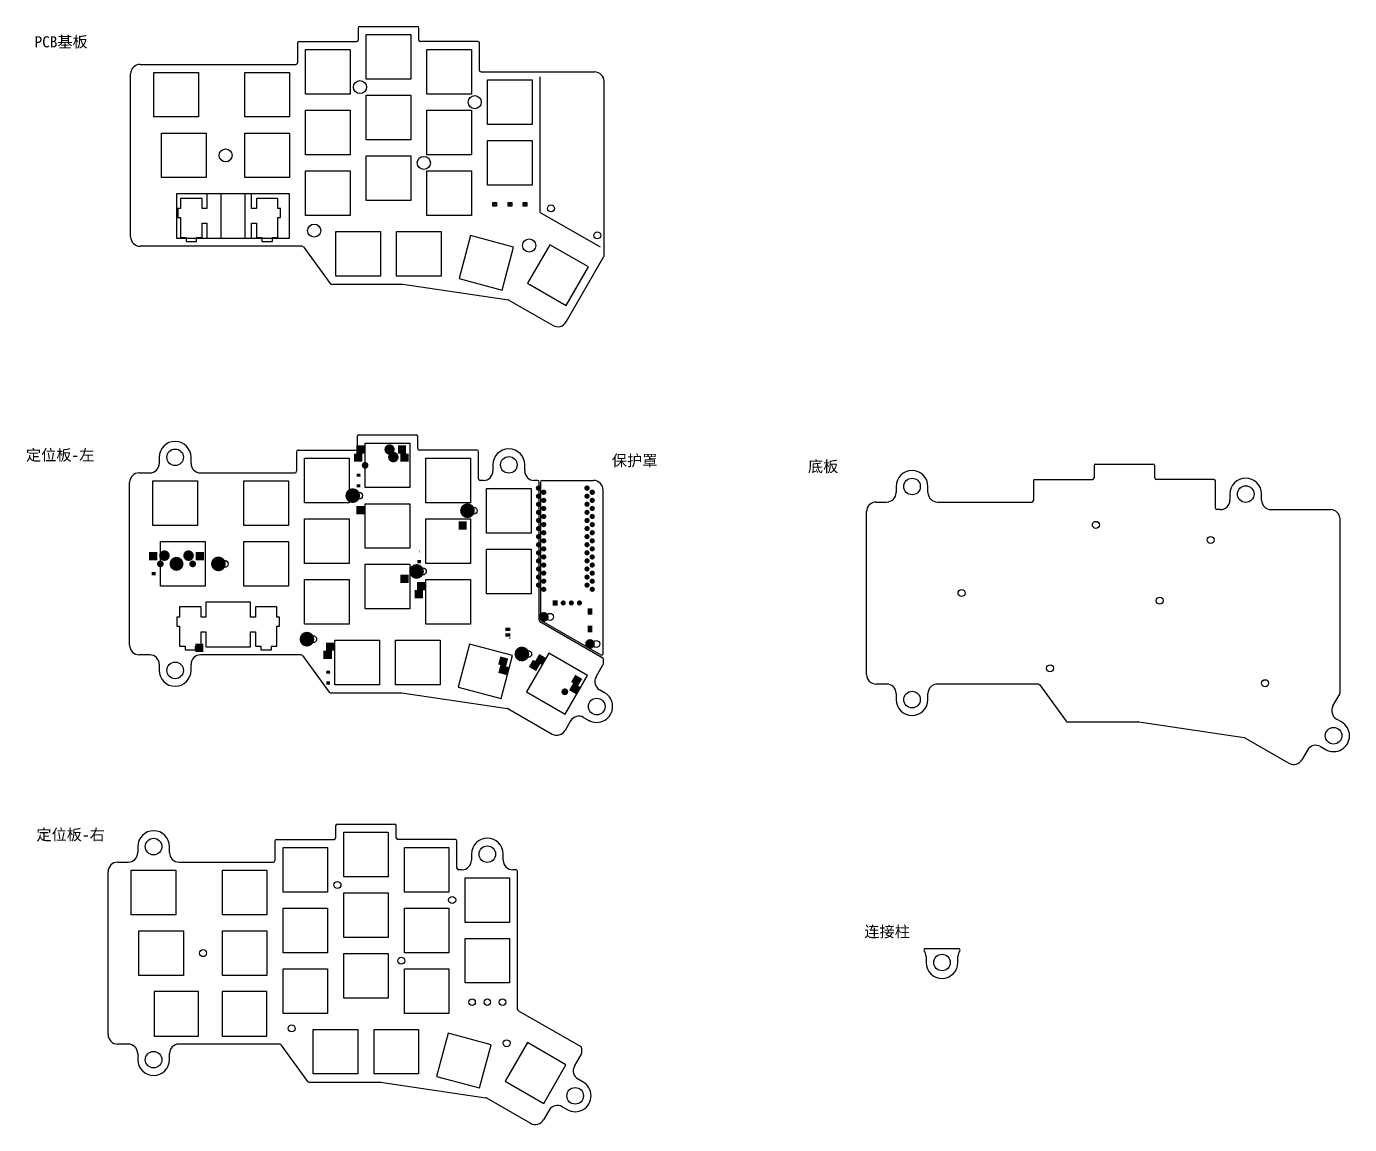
# Model space of a CAD drawing. Extents: x -425 to 402, y -11 to 334.
# Drawn here: x -13.6 to 401.9, y -11.1 to 333.8 of the extents above; entities that cross this region are included whole.
import ezdxf

# ---------------------------------------------------------------- set-up
doc = ezdxf.new("R2010")
doc.units = 0
doc.header["$MEASUREMENT"] = 0
for name, color, linetype, true_color in [('BottomLayer', 5, 'Continuous', 0x0000ff), ('BottomPasteMaskLayer', 7, 'Continuous', 0x800000), ('BottomSolderMaskLayer', 7, 'Continuous', 0xaa00ff), ('Document', 7, 'Continuous', 0xffffff), ('Multi-Layer', 7, 'Continuous', 0xc0c0c0), ('TopLayer', 1, 'Continuous', 0xff0000), ('TopPasteMaskLayer', 9, 'Continuous', 0x808080), ('TopSilkLayer', 7, 'Continuous', 0xffcc00), ('TopSolderMaskLayer', 7, 'Continuous', 0x800080)]:
    doc.layers.add(name, color=color, linetype=linetype, true_color=true_color)

msp = doc.modelspace()

# ---------------------------------------------------------------- hatches: boundary and pattern name
at = {"layer": 'BottomLayer'}
for points in [[(91.83, 197.14), (89.28, 197.14), (89.28, 199.64), (91.83, 199.64)], [(105.59, 199.68), (103.14, 199.68), (103.14, 202.18), (105.59, 202.18)], [(90.13, 192.43), (90.13, 193.38), (91.28, 193.38), (91.28, 192.43)], [(90.13, 189.04), (90.13, 189.99), (91.28, 189.99), (91.28, 189.04)], [(124.64, 175.86), (122.19, 175.86), (122.19, 178.36), (124.64, 178.36)], [(27.53, 166.18), (24.98, 166.18), (24.98, 168.68), (27.53, 168.68)], [(109.18, 165.23), (109.18, 166.18), (110.33, 166.18), (110.33, 165.23)], [(25.83, 161.47), (25.83, 162.42), (26.98, 162.42), (26.98, 161.47)], [(162.7, 151.06), (162.7, 149.06), (164.1, 149.06), (164.1, 151.06)], [(162.7, 145.55), (162.7, 143.55), (164.1, 143.55), (164.1, 145.55)], [(136.8, 143.98), (138.3, 143.98), (138.3, 144.98), (136.8, 144.98)], [(136.8, 142.18), (138.3, 142.18), (138.3, 143.18), (136.8, 143.18)], [(82.3, 135.22), (79.75, 135.22), (79.75, 137.72), (82.3, 137.72)], [(136.98, 132.83), (134.61, 133.46), (135.26, 135.88), (137.63, 135.24)], [(146.44, 131.4), (144.23, 132.68), (145.48, 134.84), (147.69, 133.57)], [(80.6, 130.52), (80.6, 131.47), (81.75, 131.47), (81.75, 130.52)], [(159.63, 126.72), (157.51, 127.95), (158.76, 130.11), (160.88, 128.89)], [(80.6, 127.13), (80.6, 128.08), (81.75, 128.08), (81.75, 127.13)]]:
    msp.add_hatch(color=256, dxfattribs=at).paths.add_polyline_path(points)
at = {"layer": 'BottomPasteMaskLayer'}
for points in [[(91.83, 197.14), (89.28, 197.14), (89.28, 199.64), (91.83, 199.64)], [(105.59, 199.68), (103.14, 199.68), (103.14, 202.18), (105.59, 202.18)], [(90.13, 192.43), (90.13, 193.38), (91.28, 193.38), (91.28, 192.43)], [(90.13, 189.04), (90.13, 189.99), (91.28, 189.99), (91.28, 189.04)], [(124.64, 175.86), (122.19, 175.86), (122.19, 178.36), (124.64, 178.36)], [(27.53, 166.18), (24.98, 166.18), (24.98, 168.68), (27.53, 168.68)], [(109.18, 165.23), (109.18, 166.18), (110.33, 166.18), (110.33, 165.23)], [(25.83, 161.47), (25.83, 162.42), (26.98, 162.42), (26.98, 161.47)], [(162.7, 151.06), (162.7, 149.06), (164.1, 149.06), (164.1, 151.06)], [(162.7, 145.55), (162.7, 143.55), (164.1, 143.55), (164.1, 145.55)], [(136.8, 143.98), (138.3, 143.98), (138.3, 144.98), (136.8, 144.98)], [(136.8, 142.18), (138.3, 142.18), (138.3, 143.18), (136.8, 143.18)], [(82.3, 135.22), (79.75, 135.22), (79.75, 137.72), (82.3, 137.72)], [(136.98, 132.83), (134.61, 133.46), (135.26, 135.88), (137.63, 135.24)], [(146.44, 131.4), (144.23, 132.68), (145.48, 134.84), (147.69, 133.57)], [(80.6, 130.52), (80.6, 131.47), (81.75, 131.47), (81.75, 130.52)], [(159.63, 126.72), (157.51, 127.95), (158.76, 130.11), (160.88, 128.89)], [(80.6, 127.13), (80.6, 128.08), (81.75, 128.08), (81.75, 127.13)]]:
    msp.add_hatch(color=256, dxfattribs=at).paths.add_polyline_path(points)
at = {"layer": 'BottomSolderMaskLayer'}
for points in [[(91.88, 197.09), (89.23, 197.09), (89.23, 199.69), (91.88, 199.69)], [(99.96, 198.56, 1), (103.31, 198.56, 1)], [(105.64, 199.63), (103.09, 199.63), (103.09, 202.23), (105.64, 202.23)], [(91.7, 195.97, 1), (93.83, 195.97, 1)], [(90.1, 192.41), (90.1, 193.4), (91.31, 193.4), (91.31, 192.41)], [(86.56, 186.45, 1), (91.21, 186.45, 1)], [(90.1, 189.02), (90.1, 190.01), (91.31, 190.01), (91.31, 189.02)], [(146.35, 188.82, 1), (148.05, 188.82, 1)], [(146.38, 186.28, 1), (148.03, 186.28, 1)], [(147.99, 187.51, 1), (149.69, 187.51, 1)], [(161.59, 188.82, 1), (163.29, 188.82, 1)], [(161.62, 186.28, 1), (163.27, 186.28, 1)], [(163.23, 187.51, 1), (164.93, 187.51, 1)], [(122.58, 181.72, 1), (127.23, 181.72, 1)], [(146.38, 183.74, 1), (148.03, 183.74, 1)], [(148.02, 184.97, 1), (149.67, 184.97, 1)], [(148.02, 182.43, 1), (149.67, 182.43, 1)], [(161.62, 183.74, 1), (163.27, 183.74, 1)], [(163.26, 184.97, 1), (164.91, 184.97, 1)], [(163.26, 182.43, 1), (164.91, 182.43, 1)], [(146.38, 181.2, 1), (148.03, 181.2, 1)], [(146.38, 178.66, 1), (148.03, 178.66, 1)], [(148.02, 179.89, 1), (149.67, 179.89, 1)], [(161.62, 181.2, 1), (163.27, 181.2, 1)], [(161.62, 178.66, 1), (163.27, 178.66, 1)], [(163.26, 179.89, 1), (164.91, 179.89, 1)], [(124.7, 175.81), (122.14, 175.81), (122.14, 178.41), (124.7, 178.41)], [(146.38, 176.12, 1), (148.03, 176.12, 1)], [(148.02, 177.35, 1), (149.67, 177.35, 1)], [(148.02, 174.81, 1), (149.67, 174.81, 1)], [(161.62, 176.12, 1), (163.27, 176.12, 1)], [(163.26, 177.35, 1), (164.91, 177.35, 1)], [(163.26, 174.81, 1), (164.91, 174.81, 1)], [(146.38, 173.58, 1), (148.03, 173.58, 1)], [(146.38, 171.04, 1), (148.03, 171.04, 1)], [(148.02, 172.27, 1), (149.67, 172.27, 1)], [(148.02, 169.73, 1), (149.67, 169.73, 1)], [(161.62, 173.58, 1), (163.27, 173.58, 1)], [(161.62, 171.04, 1), (163.27, 171.04, 1)], [(163.26, 172.27, 1), (164.91, 172.27, 1)], [(163.26, 169.73, 1), (164.91, 169.73, 1)], [(27.58, 166.13), (24.93, 166.13), (24.93, 168.73), (27.58, 168.73)], [(28.09, 167.61, 1), (31.44, 167.61, 1)], [(31.34, 165.04, 1), (35.76, 165.04, 1)], [(35.66, 167.61, 1), (39.01, 167.61, 1)], [(44.38, 165.02, 1), (49.03, 165.02, 1)], [(109.15, 165.21), (109.15, 166.2), (110.36, 166.2), (110.36, 165.21)], [(146.38, 168.5, 1), (148.03, 168.5, 1)], [(146.38, 165.96, 1), (148.03, 165.96, 1)], [(148.02, 167.19, 1), (149.67, 167.19, 1)], [(161.62, 168.5, 1), (163.27, 168.5, 1)], [(161.62, 165.96, 1), (163.27, 165.96, 1)], [(163.26, 167.19, 1), (164.91, 167.19, 1)], [(25.8, 161.45), (25.8, 162.44), (27.01, 162.44), (27.01, 161.45)], [(27.4, 165.02, 1), (29.54, 165.02, 1)], [(37.56, 165.02, 1), (39.7, 165.02, 1)], [(106.59, 162.64, 1), (111.24, 162.64, 1)], [(146.38, 163.42, 1), (148.03, 163.42, 1)], [(148.02, 164.65, 1), (149.67, 164.65, 1)], [(148.02, 162.11, 1), (149.67, 162.11, 1)], [(161.62, 163.42, 1), (163.27, 163.42, 1)], [(163.26, 164.65, 1), (164.91, 164.65, 1)], [(163.26, 162.11, 1), (164.91, 162.11, 1)], [(146.38, 160.88, 1), (148.03, 160.88, 1)], [(146.38, 158.34, 1), (148.03, 158.34, 1)], [(148.02, 159.57, 1), (149.67, 159.57, 1)], [(161.62, 160.88, 1), (163.27, 160.88, 1)], [(161.62, 158.34, 1), (163.27, 158.34, 1)], [(163.26, 159.57, 1), (164.91, 159.57, 1)], [(110.93, 154.22), (108.28, 154.22), (108.28, 156.82), (110.93, 156.82)], [(148.02, 157.03, 1), (149.67, 157.03, 1)], [(163.26, 157.03, 1), (164.91, 157.03, 1)], [(147.36, 148.37, 1), (150.41, 148.37, 1)], [(151.63, 153.56), (153.25, 153.56), (153.25, 151.94), (151.63, 151.94)], [(154.17, 152.75, 1), (155.79, 152.75, 1)], [(156.71, 152.75, 1), (158.33, 152.75, 1)], [(159.25, 152.75, 1), (160.87, 152.75, 1)], [(162.68, 151.09), (162.68, 149.02), (164.11, 149.02), (164.11, 151.09)], [(162.68, 145.59), (162.68, 143.52), (164.12, 143.52), (164.12, 145.59)], [(72.17, 141.37, 1), (76.82, 141.37, 1)], [(136.75, 143.93), (138.35, 143.93), (138.35, 145.03), (136.75, 145.03)], [(136.75, 142.13), (138.35, 142.13), (138.35, 143.24), (136.75, 143.24)], [(161.86, 139.87, 1), (164.91, 139.87, 1)], [(82.35, 135.17), (79.7, 135.17), (79.7, 137.77), (82.35, 137.77)], [(139.67, 136.71, 1), (144.32, 136.71, 1)], [(137.02, 132.77), (134.55, 133.43), (135.23, 135.94), (137.69, 135.28)], [(146.46, 131.33), (144.17, 132.66), (145.47, 134.91), (147.76, 133.59)], [(80.57, 130.49), (80.57, 131.49), (81.78, 131.49), (81.78, 130.49)], [(159.65, 126.65), (157.44, 127.93), (158.74, 130.18), (160.95, 128.91)], [(80.57, 127.11), (80.57, 128.1), (81.78, 128.1), (81.78, 127.11)], [(154.4, 124.85, 1), (156.54, 124.85, 1)]]:
    msp.add_hatch(color=256, dxfattribs=at).paths.add_polyline_path(points)
at = {"layer": 'Document'}
for points in [[(90.07, 192.86), (91.33, 192.86), (91.33, 192.67), (90.07, 192.67)], [(90.07, 192.86), (91.33, 192.86), (91.33, 192.67), (90.07, 192.67)], [(90.6, 193.15), (90.79, 193.15), (90.79, 192.39), (90.6, 192.39)], [(90.6, 193.15), (90.79, 193.15), (90.79, 192.39), (90.6, 192.39)], [(90.61, 189.18), (90.8, 189.18), (90.8, 189.94), (90.61, 189.94)], [(90.61, 189.18), (90.8, 189.18), (90.8, 189.94), (90.61, 189.94)], [(109.65, 169.33), (109.84, 169.33), (109.84, 168.57), (109.65, 168.57)], [(109.65, 169.33), (109.84, 169.33), (109.84, 168.58), (109.65, 168.58)], [(109.66, 165.37), (109.85, 165.37), (109.85, 166.13), (109.66, 166.13)], [(109.66, 165.37), (109.85, 165.37), (109.85, 166.13), (109.66, 166.13)], [(80.54, 130.95), (81.81, 130.95), (81.81, 130.76), (80.54, 130.76)], [(80.54, 130.95), (81.81, 130.95), (81.81, 130.76), (80.54, 130.76)], [(81.08, 131.23), (81.27, 131.23), (81.27, 130.47), (81.08, 130.47)], [(81.08, 131.23), (81.27, 131.23), (81.27, 130.48), (81.08, 130.48)], [(81.08, 127.27), (81.27, 127.27), (81.27, 128.03), (81.08, 128.03)], [(81.08, 127.27), (81.27, 127.27), (81.27, 128.03), (81.08, 128.03)]]:
    msp.add_hatch(color=256, dxfattribs=at).paths.add_polyline_path(points)
at = {"layer": 'Multi-Layer'}
for points in [[(98.83, 200.95, 1), (102.08, 200.95, 1)], [(100.01, 198.56, 1), (103.26, 198.56, 1)], [(91.7, 195.97, 1), (93.83, 195.97, 1)], [(146.4, 188.82, 1), (148, 188.82, 1)], [(146.4, 186.28, 1), (148, 186.28, 1)], [(148.04, 187.51, 1), (149.64, 187.51, 1)], [(161.64, 188.82, 1), (163.24, 188.82, 1)], [(161.64, 186.28, 1), (163.24, 186.28, 1)], [(163.28, 187.51, 1), (164.88, 187.51, 1)], [(146.4, 183.74, 1), (148, 183.74, 1)], [(148.04, 184.97, 1), (149.64, 184.97, 1)], [(148.04, 182.43, 1), (149.64, 182.43, 1)], [(161.64, 183.74, 1), (163.24, 183.74, 1)], [(163.28, 184.97, 1), (164.88, 184.97, 1)], [(163.28, 182.43, 1), (164.88, 182.43, 1)], [(146.4, 181.2, 1), (148, 181.2, 1)], [(146.4, 178.66, 1), (148, 178.66, 1)], [(148.04, 179.89, 1), (149.64, 179.89, 1)], [(161.64, 181.2, 1), (163.24, 181.2, 1)], [(161.64, 178.66, 1), (163.24, 178.66, 1)], [(163.28, 179.89, 1), (164.88, 179.89, 1)], [(146.4, 176.12, 1), (148, 176.12, 1)], [(148.04, 177.35, 1), (149.64, 177.35, 1)], [(148.04, 174.81, 1), (149.64, 174.81, 1)], [(161.64, 176.12, 1), (163.24, 176.12, 1)], [(163.28, 177.35, 1), (164.88, 177.35, 1)], [(163.28, 174.81, 1), (164.88, 174.81, 1)], [(146.4, 173.58, 1), (148, 173.58, 1)], [(146.4, 171.04, 1), (148, 171.04, 1)], [(148.04, 172.27, 1), (149.64, 172.27, 1)], [(148.04, 169.73, 1), (149.64, 169.73, 1)], [(161.64, 173.58, 1), (163.24, 173.58, 1)], [(161.64, 171.04, 1), (163.24, 171.04, 1)], [(163.28, 172.27, 1), (164.88, 172.27, 1)], [(163.28, 169.73, 1), (164.88, 169.73, 1)], [(28.14, 167.61, 1), (31.39, 167.61, 1)], [(31.39, 165.04, 1), (35.71, 165.04, 1)], [(35.71, 167.61, 1), (38.96, 167.61, 1)], [(146.4, 168.5, 1), (148, 168.5, 1)], [(146.4, 165.96, 1), (148, 165.96, 1)], [(148.04, 167.19, 1), (149.64, 167.19, 1)], [(161.64, 168.5, 1), (163.24, 168.5, 1)], [(161.64, 165.96, 1), (163.24, 165.96, 1)], [(163.28, 167.19, 1), (164.88, 167.19, 1)], [(27.4, 165.02, 1), (29.54, 165.02, 1)], [(37.56, 165.02, 1), (39.7, 165.02, 1)], [(146.4, 163.42, 1), (148, 163.42, 1)], [(148.04, 164.65, 1), (149.64, 164.65, 1)], [(148.04, 162.11, 1), (149.64, 162.11, 1)], [(161.64, 163.42, 1), (163.24, 163.42, 1)], [(163.28, 164.65, 1), (164.88, 164.65, 1)], [(163.28, 162.11, 1), (164.88, 162.11, 1)], [(146.4, 160.88, 1), (148, 160.88, 1)], [(146.4, 158.34, 1), (148, 158.34, 1)], [(148.04, 159.57, 1), (149.64, 159.57, 1)], [(161.64, 160.88, 1), (163.24, 160.88, 1)], [(161.64, 158.34, 1), (163.24, 158.34, 1)], [(163.28, 159.57, 1), (164.88, 159.57, 1)], [(148.04, 157.03, 1), (149.64, 157.03, 1)], [(163.28, 157.03, 1), (164.88, 157.03, 1)], [(151.65, 153.54), (153.23, 153.54), (153.23, 151.96), (151.65, 151.96)], [(154.19, 152.75, 1), (155.77, 152.75, 1)], [(156.73, 152.75, 1), (158.31, 152.75, 1)], [(159.27, 152.75, 1), (160.85, 152.75, 1)], [(154.4, 124.85, 1), (156.54, 124.85, 1)]]:
    msp.add_hatch(color=256, dxfattribs=at).paths.add_polyline_path(points)
at = {"layer": 'TopLayer'}
for points in [[(92.55, 199.68), (90.1, 199.68), (90.1, 202.18), (92.55, 202.18)], [(106.41, 197.14), (103.86, 197.14), (103.86, 199.64), (106.41, 199.64)], [(90.13, 192.43), (90.13, 193.38), (91.28, 193.38), (91.28, 192.43)], [(90.13, 189.04), (90.13, 189.99), (91.28, 189.99), (91.28, 189.04)], [(92.55, 180.63), (90.1, 180.63), (90.1, 183.13), (92.55, 183.13)], [(42.12, 166.18), (39.57, 166.18), (39.57, 168.68), (42.12, 168.68)], [(109.18, 165.23), (109.18, 166.18), (110.33, 166.18), (110.33, 165.23)], [(25.83, 161.47), (25.83, 162.42), (26.98, 162.42), (26.98, 161.47)], [(106.41, 159.04), (103.86, 159.04), (103.86, 161.53), (106.41, 161.53)], [(111.6, 156.81), (109.15, 156.81), (109.15, 159.31), (111.6, 159.31)], [(151.19, 154), (151.25, 154), (151.25, 153.97), (151.19, 153.97), (151.19, 154)], [(162.7, 149.06), (162.7, 151.06), (164.1, 151.06), (164.1, 149.06)], [(162.7, 143.55), (162.7, 145.55), (164.1, 145.55), (164.1, 143.55)], [(136.8, 144.98), (138.3, 144.98), (138.3, 143.98), (136.8, 143.98)], [(136.8, 143.18), (138.3, 143.18), (138.3, 142.18), (136.8, 142.18)], [(39.48, 139.95), (39.48, 137.4), (41.98, 137.4), (41.98, 139.95)], [(83.02, 137.76), (80.57, 137.76), (80.57, 140.26), (83.02, 140.26)], [(137.11, 130.17), (134.65, 130.83), (135.3, 133.24), (137.76, 132.58)], [(148.33, 133.25), (146.21, 134.47), (147.46, 136.64), (149.58, 135.41)], [(80.6, 130.51), (80.6, 131.46), (81.75, 131.46), (81.75, 130.51)], [(80.6, 127.13), (80.6, 128.08), (81.75, 128.08), (81.75, 127.13)], [(159.07, 124.11), (156.86, 125.39), (158.11, 127.55), (160.32, 126.28)]]:
    msp.add_hatch(color=256, dxfattribs=at).paths.add_polyline_path(points)
at = {"layer": 'TopPasteMaskLayer'}
for points in [[(92.55, 199.68), (90.1, 199.68), (90.1, 202.18), (92.55, 202.18)], [(106.41, 197.14), (103.86, 197.14), (103.86, 199.64), (106.41, 199.64)], [(90.13, 192.43), (90.13, 193.38), (91.28, 193.38), (91.28, 192.43)], [(90.13, 189.04), (90.13, 189.99), (91.28, 189.99), (91.28, 189.04)], [(92.55, 180.63), (90.1, 180.63), (90.1, 183.13), (92.55, 183.13)], [(42.12, 166.18), (39.57, 166.18), (39.57, 168.68), (42.12, 168.68)], [(109.18, 165.23), (109.18, 166.18), (110.33, 166.18), (110.33, 165.23)], [(25.83, 161.47), (25.83, 162.42), (26.98, 162.42), (26.98, 161.47)], [(106.41, 159.04), (103.86, 159.04), (103.86, 161.53), (106.41, 161.53)], [(111.6, 156.81), (109.15, 156.81), (109.15, 159.31), (111.6, 159.31)], [(162.7, 149.06), (162.7, 151.06), (164.1, 151.06), (164.1, 149.06)], [(162.7, 143.55), (162.7, 145.55), (164.1, 145.55), (164.1, 143.55)], [(136.8, 144.98), (138.3, 144.98), (138.3, 143.98), (136.8, 143.98)], [(136.8, 143.18), (138.3, 143.18), (138.3, 142.18), (136.8, 142.18)], [(39.48, 139.95), (39.48, 137.4), (41.98, 137.4), (41.98, 139.95)], [(83.02, 137.76), (80.57, 137.76), (80.57, 140.26), (83.02, 140.26)], [(137.11, 130.17), (134.65, 130.83), (135.3, 133.24), (137.76, 132.58)], [(148.33, 133.25), (146.21, 134.47), (147.46, 136.64), (149.58, 135.41)], [(80.6, 130.51), (80.6, 131.46), (81.75, 131.46), (81.75, 130.51)], [(80.6, 127.13), (80.6, 128.08), (81.75, 128.08), (81.75, 127.13)], [(159.07, 124.11), (156.86, 125.39), (158.11, 127.55), (160.32, 126.28)]]:
    msp.add_hatch(color=256, dxfattribs=at).paths.add_polyline_path(points)
at = {"layer": 'TopSilkLayer'}
msp.add_hatch(color=256, dxfattribs=at).paths.add_polyline_path([(137.85, 141.55), (138.35, 141.55), (138.35, 142.05)])
at = {"layer": 'TopSolderMaskLayer'}
for points in [[(92.6, 199.63), (90.05, 199.63), (90.05, 202.23), (92.6, 202.23)], [(99.96, 198.56, 1), (103.31, 198.56, 1)], [(106.46, 197.09), (103.81, 197.09), (103.81, 199.69), (106.46, 199.69)], [(91.7, 195.97, 1), (93.83, 195.97, 1)], [(90.1, 192.41), (90.1, 193.4), (91.31, 193.4), (91.31, 192.41)], [(86.56, 186.45, 1), (91.21, 186.45, 1)], [(90.1, 189.02), (90.1, 190.01), (91.31, 190.01), (91.31, 189.02)], [(146.35, 188.82, 1), (148.05, 188.82, 1)], [(146.38, 186.28, 1), (148.03, 186.28, 1)], [(147.99, 187.51, 1), (149.69, 187.51, 1)], [(161.59, 188.82, 1), (163.29, 188.82, 1)], [(161.62, 186.28, 1), (163.27, 186.28, 1)], [(163.23, 187.51, 1), (164.93, 187.51, 1)], [(92.6, 180.57), (90.05, 180.57), (90.05, 183.18), (92.6, 183.18)], [(122.58, 181.72, 1), (127.23, 181.72, 1)], [(146.38, 183.74, 1), (148.03, 183.74, 1)], [(148.02, 184.97, 1), (149.67, 184.97, 1)], [(148.02, 182.43, 1), (149.67, 182.43, 1)], [(161.62, 183.74, 1), (163.27, 183.74, 1)], [(163.26, 184.97, 1), (164.91, 184.97, 1)], [(163.26, 182.43, 1), (164.91, 182.43, 1)], [(146.38, 181.2, 1), (148.03, 181.2, 1)], [(146.38, 178.66, 1), (148.03, 178.66, 1)], [(148.02, 179.89, 1), (149.67, 179.89, 1)], [(161.62, 181.2, 1), (163.27, 181.2, 1)], [(161.62, 178.66, 1), (163.27, 178.66, 1)], [(163.26, 179.89, 1), (164.91, 179.89, 1)], [(146.38, 176.12, 1), (148.03, 176.12, 1)], [(148.02, 177.35, 1), (149.67, 177.35, 1)], [(148.02, 174.81, 1), (149.67, 174.81, 1)], [(161.62, 176.12, 1), (163.27, 176.12, 1)], [(163.26, 177.35, 1), (164.91, 177.35, 1)], [(163.26, 174.81, 1), (164.91, 174.81, 1)], [(146.38, 173.58, 1), (148.03, 173.58, 1)], [(146.38, 171.04, 1), (148.03, 171.04, 1)], [(148.02, 172.27, 1), (149.67, 172.27, 1)], [(148.02, 169.73, 1), (149.67, 169.73, 1)], [(161.62, 173.58, 1), (163.27, 173.58, 1)], [(161.62, 171.04, 1), (163.27, 171.04, 1)], [(163.26, 172.27, 1), (164.91, 172.27, 1)], [(163.26, 169.73, 1), (164.91, 169.73, 1)], [(28.09, 167.61, 1), (31.44, 167.61, 1)], [(31.34, 165.04, 1), (35.76, 165.04, 1)], [(35.66, 167.61, 1), (39.01, 167.61, 1)], [(42.17, 166.13), (39.52, 166.13), (39.52, 168.73), (42.17, 168.73)], [(44.38, 165.02, 1), (49.03, 165.02, 1)], [(109.15, 165.21), (109.15, 166.2), (110.36, 166.2), (110.36, 165.21)], [(146.38, 168.5, 1), (148.03, 168.5, 1)], [(146.38, 165.96, 1), (148.03, 165.96, 1)], [(148.02, 167.19, 1), (149.67, 167.19, 1)], [(161.62, 168.5, 1), (163.27, 168.5, 1)], [(161.62, 165.96, 1), (163.27, 165.96, 1)], [(163.26, 167.19, 1), (164.91, 167.19, 1)], [(25.8, 161.45), (25.8, 162.44), (27.01, 162.44), (27.01, 161.45)], [(27.4, 165.02, 1), (29.54, 165.02, 1)], [(37.56, 165.02, 1), (39.7, 165.02, 1)], [(106.59, 162.64, 1), (111.24, 162.64, 1)], [(146.38, 163.42, 1), (148.03, 163.42, 1)], [(148.02, 164.65, 1), (149.67, 164.65, 1)], [(148.02, 162.11, 1), (149.67, 162.11, 1)], [(161.62, 163.42, 1), (163.27, 163.42, 1)], [(163.26, 164.65, 1), (164.91, 164.65, 1)], [(163.26, 162.11, 1), (164.91, 162.11, 1)], [(106.46, 158.98), (103.81, 158.98), (103.81, 161.59), (106.46, 161.59)], [(111.65, 156.76), (109.1, 156.76), (109.1, 159.36), (111.65, 159.36)], [(146.38, 160.88, 1), (148.03, 160.88, 1)], [(146.38, 158.34, 1), (148.03, 158.34, 1)], [(148.02, 159.57, 1), (149.67, 159.57, 1)], [(161.62, 160.88, 1), (163.27, 160.88, 1)], [(161.62, 158.34, 1), (163.27, 158.34, 1)], [(163.26, 159.57, 1), (164.91, 159.57, 1)], [(148.02, 157.03, 1), (149.67, 157.03, 1)], [(163.26, 157.03, 1), (164.91, 157.03, 1)], [(147.36, 148.37, 1), (150.41, 148.37, 1)], [(151.63, 153.56), (153.25, 153.56), (153.25, 151.94), (151.63, 151.94)], [(154.17, 152.75, 1), (155.79, 152.75, 1)], [(156.71, 152.75, 1), (158.33, 152.75, 1)], [(159.25, 152.75, 1), (160.87, 152.75, 1)], [(162.68, 149.02), (162.68, 151.09), (164.12, 151.09), (164.12, 149.02)], [(162.68, 143.52), (162.68, 145.59), (164.11, 145.59), (164.11, 143.52)], [(72.17, 141.37, 1), (76.82, 141.37, 1)], [(136.75, 145.03), (138.35, 145.03), (138.35, 143.93), (136.75, 143.93)], [(136.75, 143.24), (138.35, 143.24), (138.35, 142.13), (136.75, 142.13)], [(161.86, 139.87, 1), (164.91, 139.87, 1)], [(39.43, 140), (39.43, 137.35), (42.02, 137.35), (42.02, 140)], [(83.07, 137.71), (80.52, 137.71), (80.52, 140.31), (83.07, 140.31)], [(139.67, 136.71, 1), (144.32, 136.71, 1)], [(137.15, 130.1), (134.59, 130.79), (135.26, 133.3), (137.82, 132.61)], [(148.35, 133.18), (146.14, 134.45), (147.44, 136.7), (149.65, 135.43)], [(80.57, 130.49), (80.57, 131.49), (81.78, 131.49), (81.78, 130.49)], [(80.57, 127.11), (80.57, 128.1), (81.78, 128.1), (81.78, 127.11)], [(154.4, 124.85, 1), (156.54, 124.85, 1)], [(159.09, 124.04), (156.8, 125.37), (158.1, 127.62), (160.39, 126.3)]]:
    msp.add_hatch(color=256, dxfattribs=at).paths.add_polyline_path(points)

# ---------------------------------------------------------------- linework, layer by layer
at = {"linetype": 'Continuous'}
for p, q in [((90.59, 333.33), (90.59, 329.57)), ((109.64, 329.57), (109.64, 333.33)), ((71.54, 328.57), (71.54, 322.42)), ((72.04, 329.07), (90.09, 329.07)), ((128.19, 329.07), (110.14, 329.07)), ((128.69, 320.04), (128.69, 328.57)), ((22.15, 321.92), (71.04, 321.92)), ((129.19, 319.54), (164.81, 319.54)), ((147.74, 275.41), (147.74, 317.98)), ((167.81, 261.85), (167.81, 316.54)), ((132.88, 278.52), (134.03, 278.52)), ((132.88, 277.37), (132.88, 278.52)), ((132.88, 278.52), (134.03, 277.37)), ((134.03, 278.52), (132.88, 277.37)), ((134.03, 278.52), (134.03, 277.37)), ((137.64, 278.52), (138.79, 278.52)), ((137.64, 277.37), (137.64, 278.52)), ((137.64, 278.52), (138.79, 277.37)), ((138.79, 278.52), (137.64, 277.37)), ((138.79, 278.52), (138.79, 277.37)), ((142.4, 278.52), (143.55, 278.52)), ((142.4, 277.37), (142.4, 278.52)), ((142.4, 278.52), (143.55, 277.37)), ((143.55, 278.52), (142.4, 277.37)), ((143.55, 278.52), (143.55, 277.37)), ((134.03, 277.37), (132.88, 277.37)), ((138.79, 277.37), (137.64, 277.37)), ((143.55, 277.37), (142.4, 277.37)), ((147.74, 275.41), (166.54, 264.56)), ((73.01, 264.78), (22.15, 264.78)), ((82.2, 252.87), (104.59, 252.87)), ((90.27, 205.01), (90.27, 201.24)), ((109.32, 201.24), (109.32, 205.01)), ((71.22, 200.24), (71.22, 194.1)), ((71.72, 200.74), (89.77, 200.74)), ((127.87, 200.74), (109.82, 200.74)), ((128.37, 191.72), (128.37, 200.24)), ((321.64, 195.84), (321.64, 192.07)), ((340.69, 192.07), (340.69, 195.84)), ((21.83, 193.6), (25.13, 193.6)), ((41.11, 193.6), (70.72, 193.6)), ((129.91, 191.22), (128.87, 191.22)), ((148.34, 191.22), (164.49, 191.22)), ((303.09, 191.57), (321.14, 191.57)), ((359.24, 191.57), (341.19, 191.57)), ((147.42, 147.38), (147.42, 190.72)), ((147.84, 190.72), (147.84, 147.62)), ((167.49, 136.85), (167.49, 188.22)), ((302.59, 191.07), (302.59, 184.93)), ((359.74, 182.55), (359.74, 191.07)), ((253.2, 184.43), (256.5, 184.43)), ((272.48, 184.43), (302.09, 184.43)), ((361.28, 182.05), (360.24, 182.05)), ((377.25, 182.05), (395.86, 182.05)), ((398.86, 124.36), (398.86, 179.05)), ((147.67, 146.94), (167.24, 135.65)), ((148.09, 147.19), (166.74, 136.42)), ((25.13, 136.45), (21.83, 136.45)), ((72.69, 136.45), (41.11, 136.45)), ((165.28, 129.56), (167.42, 133.27)), ((167.49, 135.21), (167.49, 133.52)), ((256.5, 127.28), (253.2, 127.28)), ((304.06, 127.28), (272.48, 127.28)), ((81.88, 124.55), (104.27, 124.55)), ((396.65, 120.39), (398.79, 124.11)), ((157.29, 115.7), (155.55, 112.68)), ((313.25, 115.38), (335.64, 115.38)), ((388.66, 106.53), (386.92, 103.51)), ((83.51, 82.73), (83.51, 78.97)), ((102.56, 78.97), (102.56, 82.73)), ((64.46, 77.97), (64.46, 71.82)), ((64.96, 78.47), (83.01, 78.47)), ((121.11, 78.47), (103.06, 78.47)), ((121.61, 69.44), (121.61, 77.97)), ((15.07, 71.32), (18.37, 71.32)), ((34.35, 71.32), (63.96, 71.32)), ((123.15, 68.94), (122.11, 68.94)), ((140.66, 25.1), (140.66, 68.44)), ((140.91, 24.67), (160.48, 13.37)), ((18.37, 14.18), (15.07, 14.18)), ((65.93, 14.18), (34.35, 14.18)), ((160.73, 12.94), (160.73, 11.25)), ((158.52, 7.28), (160.66, 11)), ((75.12, 2.27), (97.51, 2.27)), ((150.53, -6.58), (148.79, -9.59))]:
    msp.add_line(p, q, dxfattribs=at)
at = {"color": 0}
for p, q in [((91.09, 333.83), (109.14, 333.83)), ((93.12, 331.31), (107.11, 331.31)), ((93.12, 317.31), (93.12, 331.31)), ((107.11, 331.31), (107.11, 317.31)), ((74.07, 326.54), (88.06, 326.54)), ((74.07, 312.55), (74.07, 326.54)), ((88.06, 326.54), (88.06, 312.55)), ((112.17, 326.54), (126.17, 326.54)), ((112.17, 312.55), (112.17, 326.54)), ((126.17, 326.54), (126.17, 312.55)), ((19.15, 267.78), (19.15, 318.92)), ((26.44, 319.4), (40.44, 319.4)), ((26.44, 305.4), (26.44, 319.4)), ((40.44, 319.4), (40.44, 305.4)), ((55.02, 319.4), (69.01, 319.4)), ((55.02, 305.4), (55.02, 319.4)), ((69.01, 319.4), (69.01, 305.4)), ((107.11, 317.31), (93.12, 317.31)), ((131.22, 317.02), (145.22, 317.02)), ((131.22, 303.02), (131.22, 317.02)), ((145.22, 317.02), (145.22, 303.02)), ((88.06, 312.55), (74.07, 312.55)), ((93.12, 312.26), (107.11, 312.26)), ((93.12, 298.26), (93.12, 312.26)), ((107.11, 312.26), (107.11, 298.26)), ((126.17, 312.55), (112.17, 312.55)), ((74.07, 307.49), (88.06, 307.49)), ((74.07, 293.5), (74.07, 307.49)), ((88.06, 307.49), (88.06, 293.5)), ((112.17, 307.49), (126.17, 307.49)), ((112.17, 293.5), (112.17, 307.49)), ((126.17, 307.49), (126.17, 293.5)), ((40.44, 305.4), (26.44, 305.4)), ((69.01, 305.4), (55.02, 305.4)), ((28.82, 300.35), (42.82, 300.35)), ((28.82, 286.35), (28.82, 300.35)), ((42.82, 300.35), (42.82, 286.35)), ((55.02, 300.35), (69.01, 300.35)), ((55.02, 286.35), (55.02, 300.35)), ((69.01, 300.35), (69.01, 286.35)), ((145.22, 303.02), (131.22, 303.02)), ((107.11, 298.26), (93.12, 298.26)), ((131.22, 297.97), (145.22, 297.97)), ((131.22, 283.97), (131.22, 297.97)), ((145.22, 297.97), (145.22, 283.97)), ((88.06, 293.5), (74.07, 293.5)), ((93.12, 293.21), (107.11, 293.21)), ((93.12, 279.21), (93.12, 293.21)), ((107.11, 293.21), (107.11, 279.21)), ((126.17, 293.5), (112.17, 293.5)), ((74.07, 288.44), (88.06, 288.44)), ((74.07, 274.45), (74.07, 288.44)), ((88.06, 288.44), (88.06, 274.45)), ((112.17, 288.44), (126.17, 288.44)), ((112.17, 274.45), (112.17, 288.44)), ((126.17, 288.44), (126.17, 274.45)), ((42.82, 286.35), (28.82, 286.35)), ((69.01, 286.35), (55.02, 286.35)), ((145.22, 283.97), (131.22, 283.97)), ((41.58, 279.83), (34.83, 279.83)), ((34.83, 279.83), (34.83, 276.6)), ((41.58, 276.6), (41.58, 279.83)), ((43.11, 281.3), (43.11, 276.6)), ((57.11, 281.3), (43.11, 281.3)), ((57.11, 276.6), (57.11, 281.3)), ((65.38, 279.83), (58.63, 279.83)), ((58.63, 279.83), (58.63, 276.6)), ((65.38, 276.6), (65.38, 279.83)), ((107.11, 279.21), (93.12, 279.21)), ((34.83, 276.6), (34.01, 276.6)), ((34.01, 276.6), (34.01, 273.8)), ((43.11, 276.6), (41.58, 276.6)), ((58.63, 276.6), (57.11, 276.6)), ((66.21, 276.6), (65.38, 276.6)), ((66.21, 273.8), (66.21, 276.6)), ((88.06, 274.45), (74.07, 274.45)), ((126.17, 274.45), (112.17, 274.45)), ((34.01, 273.8), (34.83, 273.8)), ((34.83, 273.8), (34.83, 267.53)), ((41.58, 267.53), (41.58, 272)), ((41.58, 272), (43.11, 272)), ((43.11, 272), (43.11, 267.3)), ((57.11, 267.3), (57.11, 272)), ((57.11, 272), (58.63, 272)), ((58.63, 272), (58.63, 267.53)), ((65.38, 267.53), (65.38, 273.8)), ((65.38, 273.8), (66.21, 273.8)), ((34.83, 267.53), (36.56, 267.53)), ((36.56, 267.53), (36.56, 266.33)), ((36.56, 266.33), (39.86, 266.33)), ((39.86, 266.33), (39.86, 267.53)), ((39.86, 267.53), (41.58, 267.53)), ((43.11, 267.3), (57.11, 267.3)), ((58.63, 267.53), (60.36, 267.53)), ((60.36, 267.53), (60.36, 266.33)), ((60.36, 266.33), (63.66, 266.33)), ((63.66, 266.33), (63.66, 267.53)), ((63.66, 267.53), (65.38, 267.53)), ((83.59, 269.39), (97.59, 269.39)), ((83.59, 255.39), (83.59, 269.39)), ((97.59, 269.39), (97.59, 255.39)), ((102.64, 269.39), (116.64, 269.39)), ((102.64, 255.39), (102.64, 269.39)), ((116.64, 269.39), (116.64, 255.39)), ((125.88, 268.18), (122.26, 254.65)), ((139.4, 264.55), (125.88, 268.18)), ((135.78, 251.03), (139.4, 264.55)), ((150.79, 265.28), (143.79, 253.16)), ((162.91, 258.28), (150.79, 265.28)), ((155.92, 246.16), (162.91, 258.28)), ((97.59, 255.39), (83.59, 255.39)), ((116.64, 255.39), (102.64, 255.39)), ((122.26, 254.65), (135.78, 251.03)), ((143.79, 253.16), (155.92, 246.16)), ((90.77, 205.51), (108.82, 205.51)), ((92.79, 202.98), (106.79, 202.98)), ((92.79, 188.98), (92.79, 202.98)), ((106.79, 202.98), (106.79, 188.98)), ((73.74, 198.22), (87.74, 198.22)), ((73.74, 184.22), (73.74, 198.22)), ((87.74, 198.22), (87.74, 184.22)), ((111.84, 198.22), (125.84, 198.22)), ((111.84, 184.22), (111.84, 198.22)), ((125.84, 198.22), (125.84, 184.22)), ((322.14, 196.34), (340.19, 196.34)), ((18.83, 139.45), (18.83, 190.6)), ((26.12, 191.08), (40.12, 191.08)), ((26.12, 177.08), (26.12, 191.08)), ((40.12, 191.08), (40.12, 177.08)), ((54.69, 191.08), (68.69, 191.08)), ((54.69, 177.08), (54.69, 191.08)), ((68.69, 191.08), (68.69, 177.08)), ((106.79, 188.98), (92.79, 188.98)), ((130.89, 188.69), (144.89, 188.69)), ((130.89, 174.7), (130.89, 188.69)), ((144.89, 188.69), (144.89, 174.7)), ((87.74, 184.22), (73.74, 184.22)), ((92.79, 183.93), (106.79, 183.93)), ((92.79, 169.93), (92.79, 183.93)), ((106.79, 183.93), (106.79, 169.93)), ((125.84, 184.22), (111.84, 184.22)), ((73.74, 179.17), (87.74, 179.17)), ((73.74, 165.17), (73.74, 179.17)), ((87.74, 179.17), (87.74, 165.17)), ((111.84, 179.17), (125.84, 179.17)), ((111.84, 165.17), (111.84, 179.17)), ((125.84, 179.17), (125.84, 165.17)), ((250.2, 130.28), (250.2, 181.43)), ((40.12, 177.08), (26.12, 177.08)), ((68.69, 177.08), (54.69, 177.08)), ((144.89, 174.7), (130.89, 174.7)), ((28.5, 172.03), (42.5, 172.03)), ((28.5, 158.03), (28.5, 172.03)), ((42.5, 172.03), (42.5, 158.03)), ((54.69, 172.03), (68.69, 172.03)), ((54.69, 158.03), (54.69, 172.03)), ((68.69, 172.03), (68.69, 158.03)), ((106.79, 169.93), (92.79, 169.93)), ((130.89, 169.64), (144.89, 169.64)), ((130.89, 155.65), (130.89, 169.64)), ((144.89, 169.64), (144.89, 155.65)), ((87.74, 165.17), (73.74, 165.17)), ((92.79, 164.88), (106.79, 164.88)), ((92.79, 150.88), (92.79, 164.88)), ((106.79, 164.88), (106.79, 150.88)), ((125.84, 165.17), (111.84, 165.17)), ((42.5, 158.03), (28.5, 158.03)), ((68.69, 158.03), (54.69, 158.03)), ((73.74, 160.12), (87.74, 160.12)), ((73.74, 146.12), (73.74, 160.12)), ((87.74, 160.12), (87.74, 146.12)), ((111.84, 160.12), (125.84, 160.12)), ((111.84, 146.12), (111.84, 160.12)), ((125.84, 160.12), (125.84, 146.12)), ((144.89, 155.65), (130.89, 155.65)), ((41.26, 151.51), (34.51, 151.51)), ((34.51, 151.51), (34.51, 148.28)), ((41.26, 148.28), (41.26, 151.51)), ((42.79, 152.98), (42.79, 148.28)), ((56.79, 152.98), (42.79, 152.98)), ((56.79, 148.28), (56.79, 152.98)), ((65.06, 151.51), (58.31, 151.51)), ((58.31, 151.51), (58.31, 148.28)), ((65.06, 148.28), (65.06, 151.51)), ((106.79, 150.88), (92.79, 150.88)), ((34.51, 148.28), (33.69, 148.28)), ((33.69, 148.28), (33.69, 145.48)), ((33.69, 145.48), (34.51, 145.48)), ((34.51, 145.48), (34.51, 139.21)), ((42.79, 148.28), (41.26, 148.28)), ((58.31, 148.28), (56.79, 148.28)), ((65.89, 148.28), (65.06, 148.28)), ((65.06, 139.21), (65.06, 145.48)), ((65.06, 145.48), (65.89, 145.48)), ((65.89, 145.48), (65.89, 148.28)), ((87.74, 146.12), (73.74, 146.12)), ((125.84, 146.12), (111.84, 146.12)), ((41.26, 139.21), (41.26, 143.68)), ((41.26, 143.68), (42.79, 143.68)), ((42.79, 143.68), (42.79, 138.98)), ((56.79, 138.98), (56.79, 143.68)), ((56.79, 143.68), (58.31, 143.68)), ((58.31, 143.68), (58.31, 139.21)), ((34.51, 139.21), (36.24, 139.21)), ((36.24, 139.21), (36.24, 138.01)), ((36.24, 138.01), (39.54, 138.01)), ((39.54, 138.01), (39.54, 139.21)), ((39.54, 139.21), (41.26, 139.21)), ((42.79, 138.98), (56.79, 138.98)), ((58.31, 139.21), (60.04, 139.21)), ((60.04, 139.21), (60.04, 138.01)), ((60.04, 138.01), (63.34, 138.01)), ((63.34, 138.01), (63.34, 139.21)), ((63.34, 139.21), (65.06, 139.21)), ((83.27, 141.07), (97.27, 141.07)), ((83.27, 127.07), (83.27, 141.07)), ((97.27, 141.07), (97.27, 127.07)), ((102.32, 141.07), (116.32, 141.07)), ((102.32, 127.07), (102.32, 141.07)), ((116.32, 141.07), (116.32, 127.07)), ((125.56, 139.85), (121.94, 126.33)), ((139.08, 136.23), (125.56, 139.85)), ((135.46, 122.71), (139.08, 136.23)), ((150.47, 136.96), (143.47, 124.83)), ((162.59, 129.96), (150.47, 136.96)), ((155.59, 117.83), (162.59, 129.96)), ((97.27, 127.07), (83.27, 127.07)), ((116.32, 127.07), (102.32, 127.07)), ((121.94, 126.33), (135.46, 122.71)), ((143.47, 124.83), (155.59, 117.83)), ((84.01, 83.23), (102.06, 83.23)), ((86.04, 80.71), (100.04, 80.71)), ((86.04, 66.71), (86.04, 80.71)), ((100.04, 80.71), (100.04, 66.71)), ((66.99, 75.94), (80.99, 75.94)), ((66.99, 61.94), (66.99, 75.94)), ((80.99, 75.94), (80.99, 61.94)), ((105.09, 75.94), (119.09, 75.94)), ((105.09, 61.94), (105.09, 75.94)), ((119.09, 75.94), (119.09, 61.94)), ((12.07, 17.18), (12.07, 68.32)), ((19.36, 68.8), (33.36, 68.8)), ((19.36, 54.8), (19.36, 68.8)), ((33.36, 68.8), (33.36, 54.8)), ((47.94, 68.8), (61.94, 68.8)), ((47.94, 54.8), (47.94, 68.8)), ((61.94, 68.8), (61.94, 54.8)), ((100.04, 66.71), (86.04, 66.71)), ((124.14, 66.42), (138.14, 66.42)), ((124.14, 52.42), (124.14, 66.42)), ((138.14, 66.42), (138.14, 52.42)), ((80.99, 61.94), (66.99, 61.94)), ((86.04, 61.66), (100.04, 61.66)), ((86.04, 47.66), (86.04, 61.66)), ((100.04, 61.66), (100.04, 47.66)), ((119.09, 61.94), (105.09, 61.94)), ((33.36, 54.8), (19.36, 54.8)), ((61.94, 54.8), (47.94, 54.8)), ((66.99, 56.89), (80.99, 56.89)), ((66.99, 42.89), (66.99, 56.89)), ((80.99, 56.89), (80.99, 42.89)), ((105.09, 56.89), (119.09, 56.89)), ((105.09, 42.89), (105.09, 56.89)), ((119.09, 56.89), (119.09, 42.89)), ((138.14, 52.42), (124.14, 52.42)), ((21.74, 49.75), (35.74, 49.75)), ((21.74, 35.75), (21.74, 49.75)), ((35.74, 49.75), (35.74, 35.75)), ((47.94, 49.75), (61.94, 49.75)), ((47.94, 35.75), (47.94, 49.75)), ((61.94, 49.75), (61.94, 35.75)), ((100.04, 47.66), (86.04, 47.66)), ((124.14, 47.37), (138.14, 47.37)), ((124.14, 33.37), (124.14, 47.37)), ((138.14, 47.37), (138.14, 33.37)), ((80.99, 42.89), (66.99, 42.89)), ((86.04, 42.61), (100.04, 42.61)), ((86.04, 28.61), (86.04, 42.61)), ((100.04, 42.61), (100.04, 28.61)), ((119.09, 42.89), (105.09, 42.89)), ((66.99, 37.84), (80.99, 37.84)), ((66.99, 23.84), (66.99, 37.84)), ((80.99, 37.84), (80.99, 23.84)), ((105.09, 37.84), (119.09, 37.84)), ((105.09, 23.84), (105.09, 37.84)), ((119.09, 37.84), (119.09, 23.84)), ((35.74, 35.75), (21.74, 35.75)), ((61.94, 35.75), (47.94, 35.75)), ((138.14, 33.37), (124.14, 33.37)), ((100.04, 28.61), (86.04, 28.61)), ((80.99, 23.84), (66.99, 23.84)), ((119.09, 23.84), (105.09, 23.84)), ((76.51, 18.79), (90.51, 18.79)), ((76.51, 4.79), (76.51, 18.79)), ((90.51, 18.79), (90.51, 4.79)), ((95.56, 18.79), (109.56, 18.79)), ((95.56, 4.79), (95.56, 18.79)), ((109.56, 18.79), (109.56, 4.79)), ((118.8, 17.58), (115.18, 4.05)), ((132.33, 13.95), (118.8, 17.58)), ((128.7, 0.43), (132.33, 13.95)), ((143.71, 14.68), (136.71, 2.56)), ((155.84, 7.68), (143.71, 14.68)), ((90.51, 4.79), (76.51, 4.79)), ((109.56, 4.79), (95.56, 4.79)), ((148.84, -4.44), (155.84, 7.68)), ((115.18, 4.05), (128.7, 0.43)), ((136.71, 2.56), (148.84, -4.44))]:
    msp.add_line(p, q, dxfattribs=at)
at = {"color": 40, "true_color": 0xf8d731}
for p, q in [((47.58, 281.3), (33.58, 281.3)), ((33.58, 281.3), (33.58, 267.3)), ((47.58, 267.3), (47.58, 281.3)), ((69.01, 281.3), (55.01, 281.3)), ((55.01, 281.3), (55.01, 267.3)), ((69.01, 267.3), (69.01, 281.3)), ((33.58, 267.3), (47.58, 267.3)), ((55.01, 267.3), (69.01, 267.3))]:
    msp.add_line(p, q, dxfattribs=at)
at = {"color": 7, "linetype": 'Continuous', "lineweight": 25}
for p, q in [((73.41, 264.57), (81.79, 253.08)), ((155.87, 241.01), (167.74, 261.6)), ((104.66, 252.87), (137.76, 247.94)), ((137.94, 247.88), (151.77, 239.91)), ((28.13, 198.5), (28.13, 196.6)), ((38.11, 196.6), (38.11, 198.5)), ((132.91, 196.12), (132.91, 194.22)), ((142.88, 194.22), (142.88, 196.12)), ((146.92, 191.22), (145.88, 191.22)), ((259.5, 189.33), (259.5, 187.43)), ((269.48, 187.43), (269.48, 189.33)), ((364.28, 186.95), (364.28, 185.05)), ((374.25, 185.05), (374.25, 186.95)), ((28.13, 133.45), (28.13, 131.56)), ((38.11, 131.56), (38.11, 133.45)), ((73.09, 136.25), (81.47, 124.75)), ((167.98, 124.54), (166.38, 125.46)), ((304.46, 127.08), (312.84, 115.58)), ((104.34, 124.54), (137.44, 119.62)), ((259.5, 124.28), (259.5, 122.39)), ((269.48, 122.39), (269.48, 124.28)), ((137.62, 119.56), (151.45, 111.58)), ((161.38, 116.8), (162.98, 115.87)), ((335.71, 115.37), (368.81, 110.45)), ((399.35, 115.37), (397.75, 116.29)), ((368.99, 110.39), (382.82, 102.41)), ((392.76, 107.63), (394.35, 106.71)), ((21.37, 76.22), (21.37, 74.32)), ((31.35, 74.32), (31.35, 76.22)), ((126.15, 73.84), (126.15, 71.94)), ((136.12, 71.94), (136.12, 73.84)), ((140.16, 68.94), (139.12, 68.94)), ((279.15, 44.13), (268.63, 44.13)), ((268.91, 41.7), (268.91, 39.8)), ((278.89, 39.81), (278.89, 41.71)), ((66.33, 13.97), (74.72, 2.48)), ((21.37, 11.18), (21.37, 9.28)), ((31.35, 9.28), (31.35, 11.18)), ((97.58, 2.26), (130.68, -2.66)), ((161.22, 2.26), (159.62, 3.19)), ((130.86, -2.72), (144.7, -10.69)), ((154.63, -5.48), (156.22, -6.4))]:
    msp.add_line(p, q, dxfattribs=at)
at = {"color": 7, "true_color": 0xffffff}
for p, q in [((40.5, 30.7), (26.5, 30.7)), ((26.5, 30.7), (26.5, 16.7)), ((40.5, 16.7), (40.5, 30.7)), ((61.93, 30.7), (47.93, 30.7)), ((47.93, 30.7), (47.93, 16.7)), ((61.93, 16.7), (61.93, 30.7)), ((26.5, 16.7), (40.5, 16.7)), ((47.93, 16.7), (61.93, 16.7))]:
    msp.add_line(p, q, dxfattribs=at)
at = {"linetype": 'Continuous'}
for centre, radius in [((91.16, 314.78), 2.05), ((127.18, 310.04), 2.05), ((48.98, 293.34), 2.05), ((111.2, 290.96), 2.05), ((76.77, 269.7), 2.05), ((144.27, 265.03), 2.05), ((90.84, 186.45), 1.1), ((126.86, 181.72), 1.1), ((322.21, 177.28), 1.1), ((358.23, 172.55), 1.1), ((48.66, 165.02), 1.1), ((110.88, 162.64), 1.1), ((280.03, 155.85), 1.1), ((342.25, 153.47), 1.1), ((76.45, 141.37), 1.1), ((143.95, 136.71), 1.1), ((165.34, 139.87), 1.1), ((307.82, 132.21), 1.1), ((375.32, 127.54), 1.1), ((84.08, 64.18), 1.1), ((120.1, 59.44), 1.1), ((41.9, 42.74), 1.1), ((104.12, 40.36), 1.1), ((126.37, 27.35), 1), ((131.14, 27.35), 1), ((135.9, 27.35), 1), ((69.69, 19.1), 1.1), ((137.19, 14.43), 1.1)]:
    msp.add_circle(centre, radius, dxfattribs=at)
at = {"color": 7, "linetype": 'Continuous', "lineweight": 25}
for centre, radius in [((151.16, 276.69), 1.1), ((165.66, 268.19), 1.1), ((33.12, 198.5), 2.6), ((137.89, 196.12), 2.6), ((264.49, 189.33), 2.6), ((369.26, 186.95), 2.6), ((150.84, 148.37), 1.1), ((33.12, 131.56), 2.6), ((264.49, 122.39), 2.6), ((165.48, 120.21), 2.61), ((396.85, 111.04), 2.61), ((26.36, 76.22), 2.6), ((131.14, 73.84), 2.6), ((273.9, 39.81), 2.6), ((26.36, 9.28), 2.6), ((158.72, -2.07), 2.61)]:
    msp.add_circle(centre, radius, dxfattribs=at)
at = {"linetype": 'Continuous'}
for centre, radius, start, end in [((91.09, 333.33), 0.5, 90, 179.9514), ((109.14, 333.33), 0.5, 0, 90), ((72.04, 328.57), 0.5, 90, 180), ((90.09, 329.57), 0.5, 270, 359.9514), ((110.14, 329.57), 0.5, 180, 270), ((128.19, 328.57), 0.5, 0, 90), ((22.15, 318.92), 3, 90, 180), ((71.04, 322.42), 0.5, 270, 0), ((129.19, 320.04), 0.5, 180, 270), ((164.81, 316.54), 3, 0, 90), ((22.15, 267.78), 3, 180, 270), ((82.2, 253.37), 0.5, 216.1021, 270), ((90.77, 205.01), 0.5, 90, 179.9514), ((108.82, 205.01), 0.5, 0, 90), ((71.72, 200.24), 0.5, 90, 180), ((89.77, 201.24), 0.5, 270, 359.9514), ((109.82, 201.24), 0.5, 180, 270), ((127.87, 200.24), 0.5, 0, 90), ((322.14, 195.84), 0.5, 90, 179.9514), ((340.19, 195.84), 0.5, 0, 90), ((21.83, 190.6), 3, 90, 180), ((70.72, 194.1), 0.5, 270, 0), ((128.87, 191.72), 0.5, 180, 270), ((148.34, 190.72), 0.5, 90, 180), ((164.49, 188.22), 3, 0, 90), ((303.09, 191.07), 0.5, 90, 180), ((321.14, 192.07), 0.5, 270, 359.9514), ((341.19, 192.07), 0.5, 180, 270), ((359.24, 191.07), 0.5, 0, 90), ((253.2, 181.43), 3, 90, 180), ((302.09, 184.93), 0.5, 270, 0), ((360.24, 182.55), 0.5, 180, 270), ((395.86, 179.05), 3, 0, 90), ((147.92, 147.38), 0.5, 180, 239.9995), ((148.34, 147.62), 0.5, 180, 239.9996), ((21.83, 139.45), 3, 180, 270), ((166.99, 136.85), 0.5, 239.9996, 0), ((166.99, 135.21), 0.5, 0, 59.9995), ((253.2, 130.28), 3, 180, 270), ((81.88, 125.05), 0.5, 216.1021, 270), ((313.25, 115.88), 0.5, 216.1021, 270), ((84.01, 82.73), 0.5, 90, 179.9514), ((102.06, 82.73), 0.5, 0, 90), ((83.01, 78.97), 0.5, 270, 359.9514), ((103.06, 78.97), 0.5, 180, 270), ((64.96, 77.97), 0.5, 90, 180), ((121.11, 77.97), 0.5, 0, 90), ((15.07, 68.32), 3, 90, 180), ((63.96, 71.82), 0.5, 270, 0), ((122.11, 69.44), 0.5, 180, 270), ((141.16, 25.1), 0.5, 180, 239.9995), ((15.07, 17.18), 3, 180, 270), ((160.23, 12.94), 0.5, 0, 59.9995), ((75.12, 2.77), 0.5, 216.1021, 270)]:
    msp.add_arc(centre, radius, start, end, dxfattribs=at)
at = {"linetype": 'Continuous', "lineweight": 25}
for centre, start, end in [((73.01, 264.28), 36.1021, 90), ((167.31, 261.85), 330.04, 0), ((104.59, 252.37), 81.5418, 90), ((104.59, 252.37), 81.5418, 90), ((146.92, 190.72), 0, 90), ((72.69, 135.95), 36.1021, 90), ((166.99, 133.52), 330.04, 0), ((304.06, 126.78), 36.1021, 90), ((104.27, 124.05), 81.5418, 90), ((104.27, 124.05), 81.5418, 90), ((398.36, 124.36), 330.04, 0), ((335.64, 114.88), 81.5418, 90), ((335.64, 114.88), 81.5418, 90), ((140.16, 68.44), 0, 90), ((65.93, 13.68), 36.1021, 90), ((160.23, 11.25), 330.04, 0), ((97.51, 1.77), 81.5418, 90), ((97.51, 1.77), 81.5418, 90)]:
    msp.add_arc(centre, 0.5, start, end, dxfattribs=at)
at = {"color": 7, "linetype": 'Continuous', "lineweight": 25}
for centre, radius, start, end in [((137.69, 247.45), 0.5, 60.04, 81.5418), ((153.27, 242.51), 3, 240.04, 330.04), ((33.12, 198.5), 4.99, 0, 180), ((137.89, 196.12), 4.99, 0, 180), ((25.13, 196.6), 3, 270, 0), ((41.11, 196.6), 3, 180, 270), ((129.91, 194.22), 3, 270, 0), ((145.88, 194.22), 3, 180, 270), ((264.49, 189.33), 4.99, 0, 180), ((369.26, 186.95), 4.99, 0, 180), ((256.5, 187.43), 3, 270, 0), ((272.48, 187.43), 3, 180, 270), ((361.28, 185.05), 3, 270, 0), ((377.25, 185.05), 3, 180, 270), ((25.13, 133.45), 3, 0, 90), ((41.11, 133.45), 3, 90, 180), ((33.12, 131.56), 4.99, 180, 0), ((167.88, 128.06), 3, 150.04, 240.04), ((256.5, 124.28), 3, 0, 90), ((272.48, 124.28), 3, 90, 180), ((165.48, 120.21), 5, 240.04, 60.04), ((264.49, 122.39), 4.99, 180, 0), ((137.37, 119.12), 0.5, 60.04, 81.5418), ((159.89, 114.2), 3, 60.04, 150.04), ((399.25, 118.89), 3, 150.04, 240.04), ((152.95, 114.18), 3, 240.04, 330.04), ((396.85, 111.04), 5, 240.04, 60.04), ((368.74, 109.95), 0.5, 60.04, 81.5418), ((391.26, 105.03), 3, 60.04, 150.04), ((384.32, 105.01), 3, 240.04, 330.04), ((26.36, 76.22), 4.99, 0, 180), ((131.14, 73.84), 4.99, 0, 180), ((18.37, 74.32), 3, 270, 0), ((34.35, 74.32), 3, 180, 270), ((123.15, 71.94), 3, 270, 0), ((139.12, 71.94), 3, 180, 270), ((268.63, 43.73), 0.4, 90, 216.8587), ((265.91, 41.69), 3, 0.0774, 36.8587), ((281.89, 41.71), 3, 143.5946, 180.0774), ((279.15, 43.73), 0.4, 323.5946, 90), ((268.91, 40.75), 0.401, 269.7446, 270.0774), ((273.9, 39.81), 4.99, 180.0774, 0.0774), ((18.37, 11.18), 3, 0, 90), ((34.35, 11.18), 3, 90, 180), ((26.36, 9.28), 4.99, 180, 0), ((161.12, 5.78), 3, 150.04, 240.04), ((158.72, -2.07), 5, 240.04, 60.04), ((130.61, -3.15), 0.5, 60.04, 81.5418), ((153.13, -8.08), 3, 60.04, 150.04), ((146.19, -8.09), 3, 240.04, 330.04)]:
    msp.add_arc(centre, radius, start, end, dxfattribs=at)

# ---------------------------------------------------------------- texts
at = {"linetype": 'Continuous', "char_height": 3.5, "attachment_point": 1}
for s, width, insert in [('PCB{\\fSimSun|b0|i0|c134|p2;基板}', 24.9807, (-11, 330.76)), ('{\\fSimSun|b0|i0|c134|p2;定位板-左}', 28.2743, (-13.73, 200.95)), ('{\\fSimSun|b0|i0|c134|p2;保护罩}', 28.2743, (170.23, 199.24)), ('{\\fSimSun|b0|i0|c134|p2;底板}', 28.2743, (231.81, 197.37)), ('{\\fSimSun|b0|i0|c134|p2;定位板-右}', 28.2743, (-10.45, 81.71)), ('{\\fSimSun|b0|i0|c134|p2;连接柱}', 28.2743, (249.5, 51.26))]:
    msp.add_mtext_dynamic_manual_height_columns(s, width=width, gutter_width=232.39, heights=[0], dxfattribs=dict(at, insert=insert))

doc.saveas('drawing.dxf')
